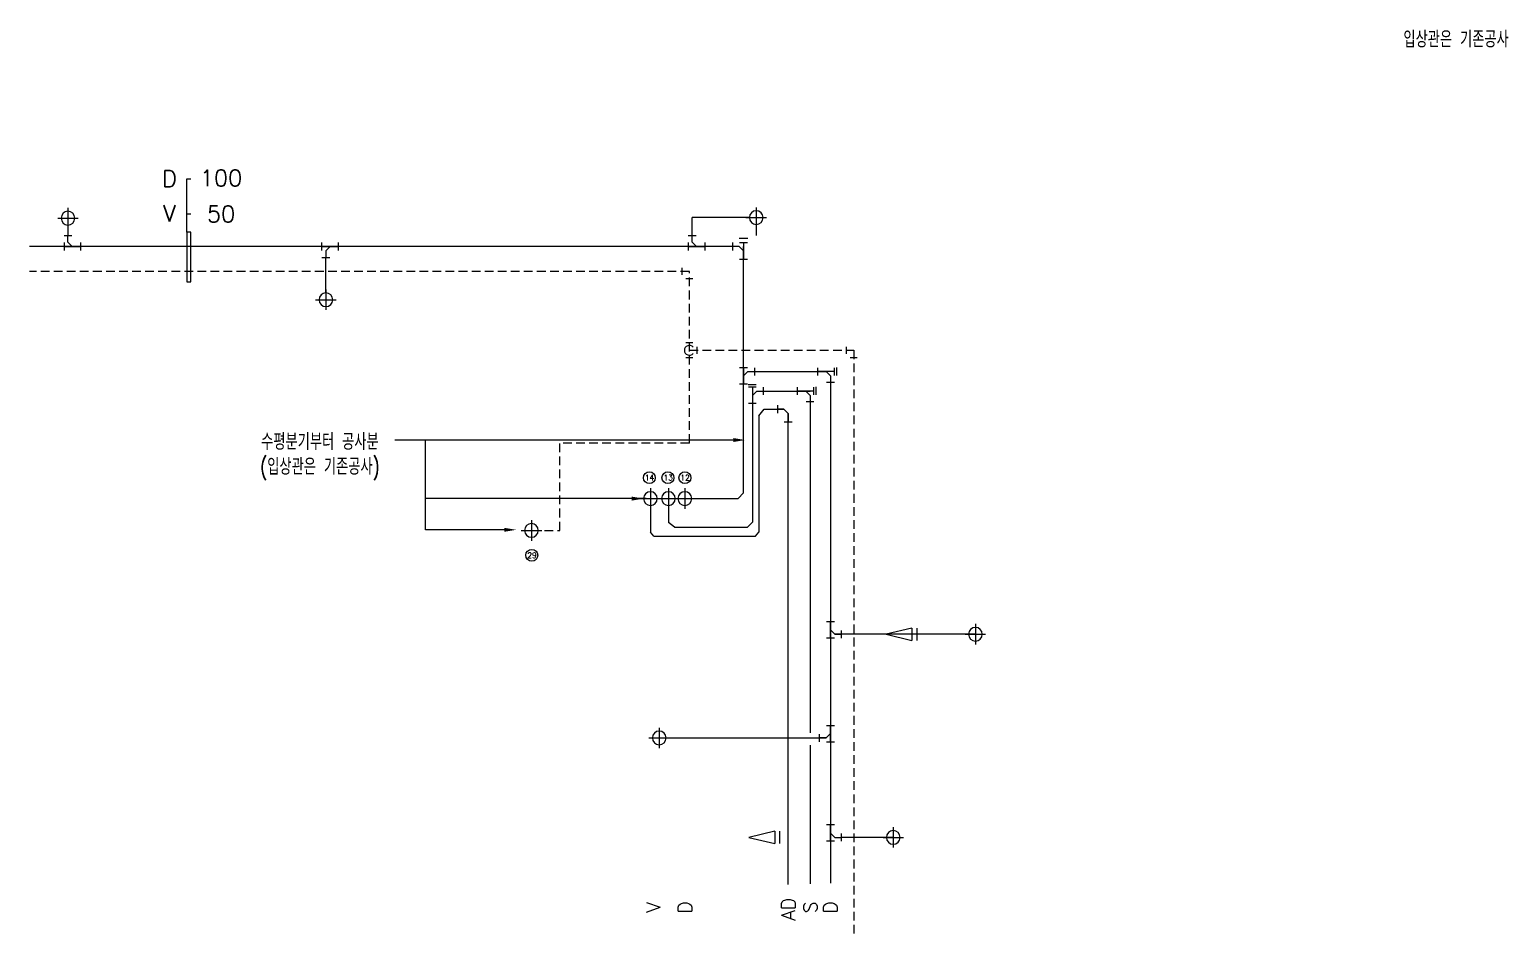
# Model space of a CAD drawing. Header units: millimetres. Extents: x 98929 to 11941380, y 952 to 54154.
# Drawn here: x 156915 to 183881, y 36169 to 52522 of the extents above; entities that cross this region are included whole.
import ezdxf
from ezdxf.enums import TextEntityAlignment as Align

# ---------------------------------------------------------------- set-up
doc = ezdxf.new("R2010")
doc.units = ezdxf.units.MM
for name, pattern in [('HIDDEN', [0.375, 0.25, -0.125]), ('HIDDEN2', [4.7625, 3.175, -1.5875]), ('PHANTOM', [63.5, 31.75, -6.35, 6.35, -6.35, 6.35, -6.35])]:
    doc.linetypes.add(name, pattern=pattern)
for name, color, linetype in [('1', 1, 'Continuous'), ('5TXT', 7, 'Continuous'), ('ex', 1, 'Continuous'), ('pipe', 3, 'Continuous'), ('RD옥탑지붕', 3, 'Continuous'), ('SD', 4, 'Continuous'), ('VENT', 7, 'HIDDEN'), ('Y', 2, 'Continuous'), ('급수급탕', 6, 'Continuous'), ('실험실폐수', 4, 'Continuous'), ('오배수', 6, 'Continuous')]:
    doc.layers.add(name, color=color, linetype=linetype)
doc.styles.add('GHS', font='ROMANS.shx', dxfattribs={"bigfont": 'whgtxt.shx'})
doc.styles.add('굴림', font='simple.shx', dxfattribs={"bigfont": 'whgtxt.shx'})

# ---------------------------------------------------------------- blocks, each defined once
blk = doc.blocks.new('P1')
at = {"layer": '1', "color": 1, "linetype": 'Continuous'}
for p, q in [((112.5, 0), (-112.5, 0)), ((0, -112.5), (0, 112.5))]:
    blk.add_line(p, q, dxfattribs=at)
at = {"layer": 'pipe', "color": 2}
blk.add_circle((0, 0), 75, dxfattribs=at)
blk = doc.blocks.new('A$C656D1D9F')
at = {"layer": 'SD', "color": 2}
for p, q in [((0, 64), (0, 135)), ((150, 64), (150, 135)), ((0, 0), (71, 0))]:
    blk.add_line(p, q, dxfattribs=at)
blk = doc.blocks.new('A$C33070B98')
at = {"layer": 'SD', "color": 0}
for p, q in [((71, 300, -255), (71, 0, -255)), ((71, 150, -255), (150, 229, -255)), ((150, 229, -255), (270, 229, -255))]:
    blk.add_line(p, q, dxfattribs=at)
blk.add_circle((71, 229, -255), 0.00321, dxfattribs=at)
at = {"layer": 'pipe', "color": 4, "extrusion": (0, 0, -1), "xscale": 2, "yscale": 2, "zscale": -2, "rotation": 270}
blk.add_blockref('A$C656D1D9F', (-270, 300, 255), dxfattribs=at)
blk = doc.blocks.new('c-011')
at = {"layer": 'Y'}
for p, q in [((1, 5), (-1, 5)), ((0, 0), (-1, 4.2)), ((1, 4.2), (-1, 4.2)), ((1, 4.2), (0, 0))]:
    blk.add_line(p, q, dxfattribs=at)
blk = doc.blocks.new('A$C28993EBD')
at = {"layer": 'pipe', "color": 2}
for p, q in [((0, 84), (0, 12)), ((39, 123), (111, 123)), ((150, 84), (150, 12))]:
    blk.add_line(p, q, dxfattribs=at)
blk.add_arc((75, 48), 50, 129.5406, 50.4594, dxfattribs=at)

msp = doc.modelspace()

# ---------------------------------------------------------------- linework, layer by layer
at = {"color": 1}
for p, q in [((169747.1, 45038.3), (163575.5, 45038.3)), ((164136.2, 43400.5), (164136.2, 45038.3)), ((168159.6, 43970, -0.5), (164136.2, 43970, -0.5)), ((165571.2, 43400.5), (164136.2, 43400.5))]:
    msp.add_line(p, q, dxfattribs=at)
for points in [[(169747.1, 45074.3), (169747.1, 45002.3), (169963.1, 45038.3)], [(167895.6, 44006, -1.5), (167895.6, 43934, -1.5), (168111.6, 43970, -1.5)], [(165571.2, 43436.5), (165571.2, 43364.5), (165787.2, 43400.5)]]:
    msp.add_solid(points, dxfattribs=at)
at = {"layer": '5TXT', "color": 2}
for centre in [(168216.3, 44351), (168555.4, 44351), (168864.8, 44351), (166072.6, 42936)]:
    msp.add_circle(centre, 108.7, dxfattribs=at)
at = {"layer": 'ex', "ltscale": 3000}
for p, q in [((159781.6, 48830.5, 5), (159781.6, 49797.5, -1.9)), ((159781.6, 49797.5, -1.9), (159853.6, 49797.5, -1.9)), ((159781.6, 49160.5, -1.9), (159853.6, 49160.5, -1.9)), ((159781.6, 48830.5, 5), (159781.6, 47920.5)), ((159853.6, 47920.5), (159853.6, 48830.5, 5)), ((159781.6, 47920.5), (159853.6, 47920.5))]:
    msp.add_line(p, q, dxfattribs=at)
at = {"layer": 'ex', "linetype": 'PHANTOM', "ltscale": 2}
msp.add_line((159853.6, 48830.5, 5), (159781.6, 48830.5, 5), dxfattribs=at)
at = {"layer": 'pipe', "color": 2}
for p, q in [((168810.6, 48175.7, 7.7), (168810.6, 48047.3, 7.7)), ((169009.8, 47976.5, 7.7), (168881.3, 47976.5, 7.7)), ((171807.4, 46737.7), (171807.4, 46609.2)), ((172006.7, 46538.5), (171878.2, 46538.5))]:
    msp.add_line(p, q, dxfattribs=at)
at = {"layer": 'RD옥탑지붕', "color": 6, "linetype": 'Continuous', "lineweight": -3}
msp.add_line((170132.3, 46284.6, 4.7), (171441.4, 46284.6, 0.3), dxfattribs=at)
at = {"layer": 'SD', "color": 2}
for p, q in [((170549.9, 45670.9), (170549.9, 45528.1)), ((170677.4, 45370.9), (170820.1, 45370.9))]:
    msp.add_line(p, q, dxfattribs=at)
at = {"layer": 'VENT', "linetype": 'HIDDEN2', "lineweight": -3, "ltscale": 50}
for p, q in [((168945.6, 48111.5, 7.7), (156914.8, 48111.5, 6.5)), ((168945.6, 44983.5), (168945.6, 48111.5)), ((168945.6, 46673.5), (171942.4, 46673.5)), ((171942.4, 46673.5), (171942.4, 29436.6)), ((166584.8, 43389.6), (166584.8, 44983.5)), ((168945.6, 44983.5), (166584.8, 44983.5)), ((166065.8, 43389.6), (166584.8, 43389.6))]:
    msp.add_line(p, q, dxfattribs=at)
at = {"layer": '실험실폐수', "linetype": 'Continuous'}
for p, q in [((170215.1, 45479), (170312.2, 45599.5)), ((170312.2, 45599.5), (170670.1, 45599.5)), ((170670.1, 45599.5), (170549.9, 45599.5)), ((170748.7, 45520.9), (170670.1, 45599.5)), ((170215.1, 45479), (170215.1, 43359.7)), ((170748.7, 36931.3), (170748.7, 45520.9)), ((170748.7, 45520.9), (170748.7, 45370.9)), ((168236.6, 43845, -1.5), (168236.6, 43355.3, -1.5)), ((168295.1, 43287.5, -1.4), (168236.6, 43355.3, -1.5)), ((168295.1, 43287.5, -1.4), (170148.8, 43287.5, 0)), ((170148.8, 43287.5, 0), (170215.1, 43359.7))]:
    msp.add_line(p, q, dxfattribs=at)
at = {"layer": '오배수', "linetype": 'Continuous', "lineweight": -3}
for p, q in [((157615.3, 49083.2), (157615.3, 48765.5, 0.6)), ((170164.7, 49092.8), (170164.7, 48765.5, 1)), ((169933.5, 44074, 2.2), (169933.5, 48566.6, 7.2)), ((170173.6, 45931.3), (171145.7, 45931.3)), ((171145.7, 45852.7), (171145.7, 39700.6)), ((171520, 46085.8), (171520, 36955.1)), ((170094.9, 45702.7), (170094.9, 43542.2)), ((168563.1, 43970, -0.5), (168563.1, 43532.6, -0.5)), ((168863.1, 43970, 0.5), (169833, 43970, 0.5)), ((169833, 43970, 0.5), (169933.5, 44074, 2.2)), ((168673.1, 43446.5, -0.5), (168563.1, 43532.6, -0.5)), ((168673.1, 43446.5, -0.5), (170003.4, 43446.5, -0.5)), ((170003.4, 43446.5, -0.5), (170094.9, 43542.2)), ((171720, 41496.4), (171598.7, 41496.4)), ((174161, 41496.4), (171718.9, 41496.4)), ((168521.6, 39605.3), (171420, 39605.3)), ((171145.7, 39471.7), (171145.7, 36943.8)), ((171320, 39605.3), (171441.4, 39605.3)), ((172664.7, 37792.8), (171718.9, 37792.8))]:
    msp.add_line(p, q, dxfattribs=at)
at = {"layer": '오배수', "linetype": 'Continuous'}
for p, q in [((170039.7, 49092.8), (168997.2, 49092.8)), ((168997.2, 48765.5, 6.9), (168997.2, 49092.8)), ((169734.7, 48566.6, 7.1), (156914.8, 48566.6, 6.5)), ((162318.3, 47721.4), (162318.3, 48367.8, 5.2))]:
    msp.add_line(p, q, dxfattribs=at)
at = {"layer": '오배수', "color": 2, "linetype": 'Continuous'}
for p, q in [((169854.9, 48721.3, 261.8), (170012.1, 48721.3, 261.8)), ((171632.6, 46212.9), (171632.6, 46358.9)), ((170166.6, 46043.9, -0.8), (170020.6, 46043.9, -0.8)), ((171258.3, 45859.7, -0.8), (171258.3, 46005.6, -0.8))]:
    msp.add_line(p, q, dxfattribs=at)

# ---------------------------------------------------------------- block references
at = {"layer": 'pipe', "xscale": -1.666666666666667, "yscale": 1.666666666666667, "zscale": 1.666666666666667, "rotation": 270}
for p in [(157615.3, 49083.2), (170164.7, 49092.8), (162318.3, 47596.4), (168236.6, 43970, -1.5), (168563.1, 43970, -0.5), (168863.1, 43970, 0.5), (166065.8, 43389.6), (174161, 41496.4), (168396.6, 39605.3), (172664.7, 37792.8)]:
    msp.add_blockref('P1', p, dxfattribs=at)
at = {"layer": 'VENT', "linetype": 'HIDDEN2', "lineweight": -3, "ltscale": 50, "xscale": 1.799999999930151, "yscale": 1.799999999930151, "zscale": 1.799999999930151, "rotation": 270}
msp.add_blockref('A$C28993EBD', (168858.9, 46808.5), dxfattribs=at)
at = {"layer": '급수급탕', "ltscale": 15, "xscale": -112.5, "yscale": 112.5, "zscale": 112.5, "rotation": 270}
for p in [(172532.3, 41496.4), (170029.2, 37792.8)]:
    msp.add_blockref('c-011', p, dxfattribs=at)
at = {"layer": '오배수', "linetype": 'Continuous'}
for p, rotation in [((157843.9, 48495.3, 261.1), 90.00000000000001), ((169225.8, 48495.3, 261.5), 90), ((171291.4, 46356, 255.4), 270), ((170917, 46002.7, 254.6), 270), ((171591.4, 39833.9, 254.6), 180)]:
    msp.add_blockref('A$C33070B98', p, dxfattribs=dict(at, rotation=rotation))
at = {"layer": '오배수', "linetype": 'Continuous', "xscale": -1}
for p, rotation in [((162546.9, 48638, 259.7), 90.00004693733179), ((171448.7, 41725, 254.6), 180), ((171448.7, 38021.4, 254.6), 180)]:
    msp.add_blockref('A$C33070B98', p, dxfattribs=dict(at, rotation=rotation))
msp.add_blockref('A$C33070B98', (170004.9, 48338, 261.8), dxfattribs=at)
at = {"layer": '오배수', "linetype": 'Continuous'}
for p in [(169862.1, 46056, 258.6), (170023.6, 45702.7, 254.6)]:
    msp.add_blockref('A$C33070B98', p, dxfattribs=at)

# ---------------------------------------------------------------- texts
at = {"layer": '5TXT', "color": 7, "style": '굴림', "width": 0.7}
for s, p in [('입상관은 기존공사', (182926.8, 52358.5, -0.5)), ('수평분기부터 공사분', (162209, 45021.1, -0.5)), ('(입상관은 기존공사)', (162209, 44532.7, -0.5))]:
    msp.add_text(s, height=300, dxfattribs=at).set_placement(p, align=Align.MIDDLE)
at = {"layer": '5TXT', "color": 7, "style": '굴림'}
for s, p in [('D', (159467.4, 49804.6, -1.9)), ('100', (160406.5, 49814.3, -1.9)), ('V', (159467.4, 49170.5, -1.9)), ('50', (160406.5, 49160.5, -1.9))]:
    msp.add_text(s, height=300, rotation=0, dxfattribs=at).set_placement(p, align=Align.MIDDLE_CENTER)
at = {"layer": '5TXT', "color": 2, "style": '굴림'}
for s, p in [('14', (168219.8, 44351.8, -1.5)), ('13', (168558.9, 44351.8, -1.5)), ('12', (168868.3, 44351.8, -1.5)), ('29', (166076.1, 42936.7, -1.5))]:
    msp.add_text(s, height=100, rotation=0, dxfattribs=at).set_placement(p, align=Align.MIDDLE_CENTER)
at = {"layer": '오배수', "color": 7, "linetype": 'Continuous', "style": 'GHS'}
for s, p in [('V', (168288.6, 36517.6, -6.2)), ('D', (168867.5, 36517.6, -6.2)), ('AD', (170753.1, 36484.3, -6.2)), ('S', (171150, 36517.6, -6.2)), ('D', (171518.2, 36517.6, -6.2))]:
    msp.add_text(s, height=250, rotation=90, dxfattribs=at).set_placement(p, align=Align.MIDDLE)

doc.saveas('drawing.dxf')
